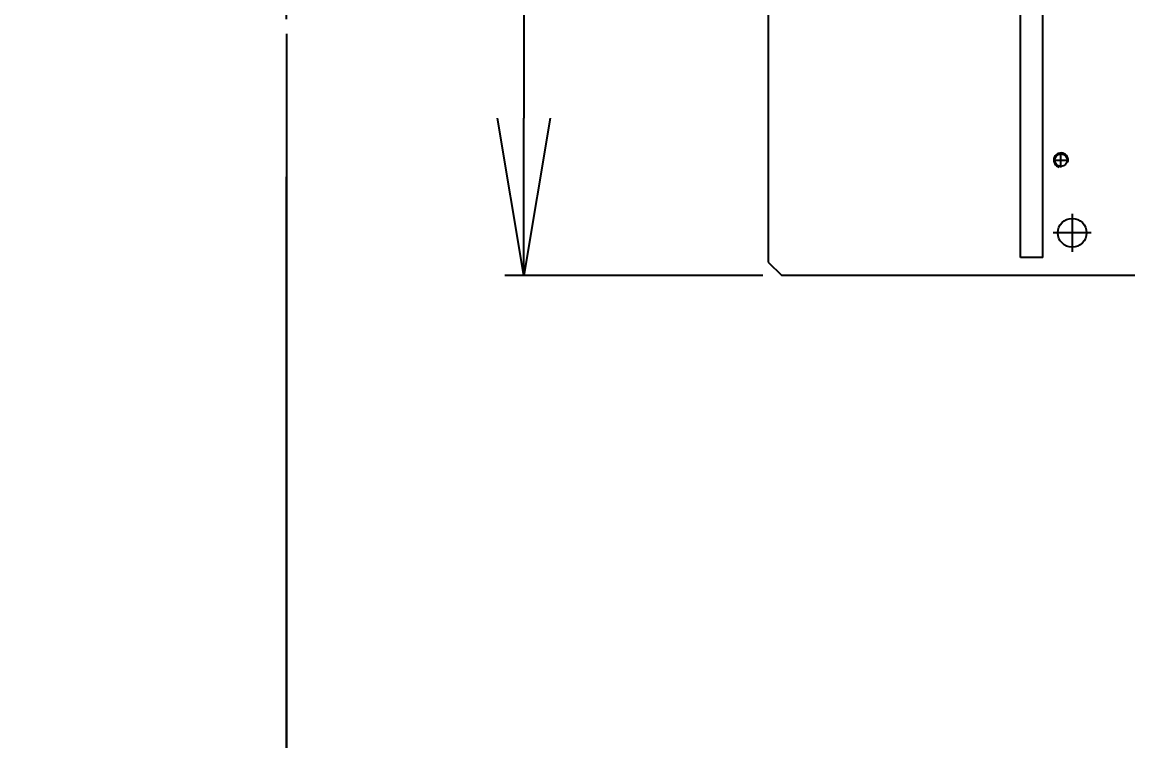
# Model space of a CAD drawing. Header units: millimetres. Extents: x 10462777 to 22643323, y 453826 to 1389191.
# Drawn here: x 11310445 to 11311673, y 598329 to 599127 of the extents above; entities that cross this region are included whole.
import ezdxf

# ---------------------------------------------------------------- set-up
doc = ezdxf.new("R2010")
doc.units = ezdxf.units.MM
doc.header["$LTSCALE"] = 200
doc.header["$MEASUREMENT"] = 0
doc.header["$PDMODE"] = 35
doc.header["$PDSIZE"] = -5
for name, pattern in [('CENTER2', [1.125, 0.75, -0.125, 0.125, -0.125]), ('HIDDEN', [3.75, 2.5, -1.25]), ('PHANTOM', [2.5, 1.25, -0.25, 0.25, -0.25, 0.25, -0.25])]:
    doc.linetypes.add(name, pattern=pattern)
doc.layers.get('0').update_dxf_attribs({"linetype": 'CONTINUOUS'})
doc.layers.get('DEFPOINTS').update_dxf_attribs({"linetype": 'CONTINUOUS'})
for name, color, linetype in [('CENTER', 1, 'CONTINUOUS'), ('CL', 3, 'CONTINUOUS'), ('DR1509-006-300-001', 7, 'CONTINUOUS'), ('DV1_DEFAULT', 7, 'CONTINUOUS'), ('HL', 2, 'HIDDEN'), ('THIN', 3, 'CONTINUOUS')]:
    doc.layers.add(name, color=color, linetype=linetype)
doc.layers.add('LAYOUT', color=8, linetype='CONTINUOUS', lineweight=25)
doc.styles.get("Standard").update_dxf_attribs({"font": 'SYMBOL'})
doc.dimstyles.new('DS ROBOTEC', dxfattribs={"dimscale": 0, "dimtxt": 2.5, "dimasz": 2.5, "dimexe": 0.3, "dimexo": 0.3, "dimgap": 0.5, "dimtad": 1, "dimzin": 9, "dimdsep": 46, "dimtxsty": 'Standard', "dimblk": 'OPEN', "dimcen": 0, "dimclrd": 4, "dimclre": 4, "dimclrt": 110, "dimazin": 2, "dimtm": 1.5, "dimtfac": 1, "dimtmove": 0, "dimatfit": 3, "dimldrblk": 'OPEN', "dimfxl": 1, "dimtfill": 1, "dimtolj": 1, "dimlwd": -1, "dimlwe": -1, "dimarcsym": 0})

# ---------------------------------------------------------------- blocks, each defined once
blk = doc.blocks.new('A$C7DA30AB0')
at = {"layer": 'DV1_DEFAULT', "color": 1, "linetype": 'CENTER2', "ltscale": 7}
for p, q in [((3026, 59.1, 0), (3026, 6052, 0)), ((3026, 5992.9, 0), (3026, 0, 0))]:
    blk.add_line(p, q, dxfattribs=at)
at = {"layer": 'LAYOUT', "color": 6, "linetype": 'PHANTOM'}
blk.add_circle((3030.4, 3026, 0), 2693, dxfattribs=at)
blk = doc.blocks.new('_OPEN')
at = {"color": 0, "linetype": 'ByBlock'}
for p, q in [((-1, 0.1667), (0, 0)), ((0, 0), (-1, -0.1667)), ((0, 0), (-1, 0))]:
    blk.add_line(p, q, dxfattribs=at)
blk = doc.blocks.new('*D344')
at = {"color": 4, "linetype": 'ByBlock', "ltscale": 10, "transparency": 16777216}
for p, q in [((11311287.4, 600065.2), (11310981, 600065.2)), ((11311002, 599890.2), (11311002, 599020.2)), ((11311267.4, 598845.2), (11310981, 598845.2))]:
    blk.add_line(p, q, dxfattribs=at)
at = {"layer": 'DEFPOINTS', "color": 0, "ltscale": 10, "transparency": 16777216}
for p in [(11311308.4, 600065.2, 0), (11311002, 598845.2), (11311288.4, 598845.2, 0)]:
    blk.add_point(p, dxfattribs=at)
at = {"color": 4, "ltscale": 10, "transparency": 16777216, "xscale": 175, "yscale": 175, "zscale": 175}
for p, rotation in [((11311002, 600065.2), 90), ((11311002, 598845.2), 270)]:
    blk.add_blockref('_OPEN', p, dxfattribs=dict(at, rotation=rotation))
at = {"color": 110, "ltscale": 10, "transparency": 16777216, "insert": (11310842.8, 599455.2), "char_height": 175, "attachment_point": 5, "rotation": 90, "bg_fill": 3, "box_fill_scale": 1.25, "bg_fill_color": 256, "bg_fill_true_color": 13158600, "bg_fill_transparency": 0}
blk.add_mtext('\\A1;1220', dxfattribs=at)
blk = doc.blocks.new('A$C7E5E2769')
for p, q in [((1244.445, 785), (1244.445, 15)), ((1229.445, 0), (1244.445, 15)), ((39.445, 0), (1229.445, 0))]:
    blk.add_line(p, q)
blk.add_circle((1196.945, 337.5), 16)
at = {"layer": 'CENTER'}
for p, q in [((1116.298, 317), (1116.298, 333)), ((1124.298, 325), (1108.298, 325))]:
    blk.add_line(p, q, dxfattribs=at)
at = {"layer": 'CL'}
for p, q in [((1196.945, 358.7), (1196.945, 316.3)), ((1175.745, 337.5), (1218.145, 337.5))]:
    blk.add_line(p, q, dxfattribs=at)
at = {"layer": 'DR1509-006-300-001'}
blk.add_circle((1116.298, 325), 6.917, dxfattribs=at)
at = {"layer": 'HL'}
for p, q in [((1224.445, 305), (44.445, 305)), ((1224.445, 305), (1224.445, 280)), ((1224.445, 280), (44.445, 280))]:
    blk.add_line(p, q, dxfattribs=at)
at = {"layer": 'THIN'}
blk.add_arc((1116.298, 325), 8, 75, 345, dxfattribs=at)

msp = doc.modelspace()

# ---------------------------------------------------------------- block references
at = {"ltscale": 10, "rotation": 180}
msp.add_blockref('A$C7DA30AB0', (11313764.24811, 600747.76955, 0), dxfattribs=at)

# ---------------------------------------------------------------- next in the draw order: dimensions: what is measured, and where the dimension line sits
at = {"ltscale": 10}
dim = msp.add_linear_dim(base=(11311002.04203, 598845.22814, 0), p1=(11311308.38077, 600065.22814, 0), p2=(11311288.38077, 598845.22814, 0), angle=90, dimstyle='DS ROBOTEC', override={"dimscale": 70, "dimgap": 1, "dimarcsym": 1}, dxfattribs=at)
dim.commit()
dim.dimension.update_dxf_attribs({"geometry": '*D344', "text_midpoint": (11310842.77563, 599455.22814, 0)})

# ---------------------------------------------------------------- next in the draw order: block references
at = {"ltscale": 10, "rotation": 270}
msp.add_blockref('A$C7E5E2769', (11311273.38071, 600089.6727, 0), dxfattribs=at)

doc.saveas('drawing.dxf')
